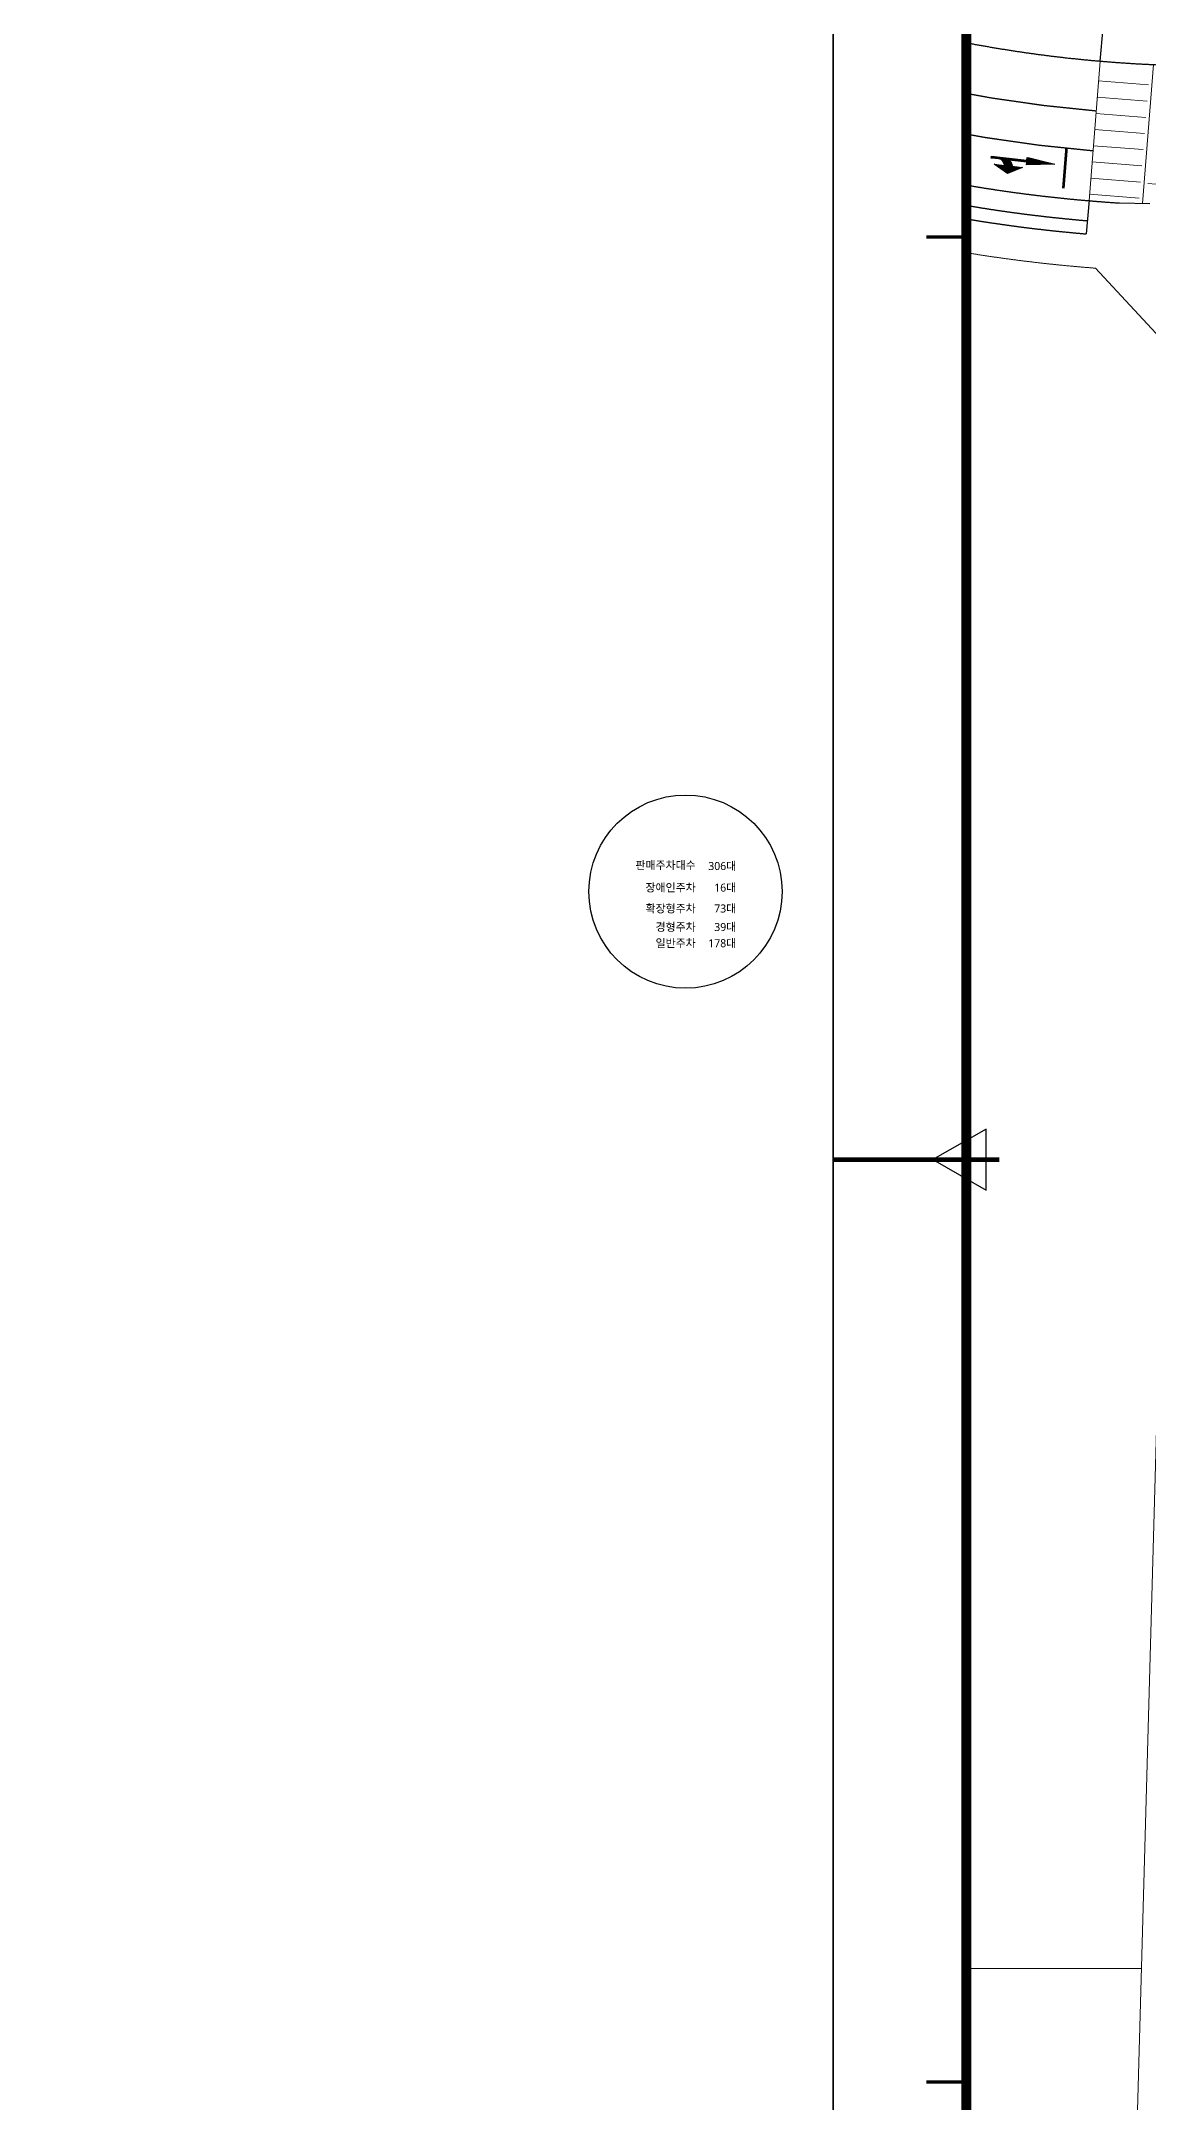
# Model space of a CAD drawing. Header units: millimetres. Extents: x 75184266 to 76346726, y -35077925 to -33679385.
# Drawn here: x 75184266 to 75267345, y -35000142 to -34845569 of the extents above; entities that cross this region are included whole.
import ezdxf
from ezdxf.enums import TextEntityAlignment as Align
from ezdxf.xclip import XClip

# ---------------------------------------------------------------- set-up
doc = ezdxf.new("R2010")
doc.units = ezdxf.units.MM
doc.header["$LTSCALE"] = 50
doc.header["$MEASUREMENT"] = 0
doc.header["$XCLIPFRAME"] = 2
doc.layers.get('0').update_dxf_attribs({"linetype": 'CONTINUOUS'})
for name, color, linetype in [('AZ-LINE', 3, 'CONTINUOUS'), ('XR-지하3층$0$0MARK', 7, 'CONTINUOUS'), ('XR-지하3층$0$0중앙선', 1, 'CONTINUOUS'), ('XR-지하3층$0$보도라인', 7, 'CONTINUOUS')]:
    doc.layers.add(name, color=color, linetype=linetype)
for name, color, linetype, plot in [('DEFPOINT', 142, 'CONTINUOUS', False), ('XR-기준층$0$XR-지하3층$0$DEFPOINT', 142, 'CONTINUOUS', False), ('건축', 8, 'CONTINUOUS', False)]:
    doc.layers.add(name, color=color, linetype=linetype, plot=plot)
for name, color, linetype, lineweight in [('XR-지하3층$0$$-길가장자리선', 7, 'CONTINUOUS', 0), ('XR-지하3층$0$$-정지선', 6, 'CONTINUOUS', 0), ('XR-지하3층$0$0_plan', 7, 'CONTINUOUS', 0), ('XR-지하3층$0$RP-횡단보도', 8, 'CONTINUOUS', 0)]:
    doc.layers.add(name, color=color, linetype=linetype, lineweight=lineweight)
doc.styles.add('XR-지하3층$0$맑은고딕', font='')
doc.styles.get('XR-지하3층$0$맑은고딕').set_extended_font_data('Malgun Gothic')

# ---------------------------------------------------------------- blocks, each defined once
blk = doc.blocks.new('바탕폼')
at = {"layer": 'AZ-LINE', "ltscale": 10}
blk.add_lwpolyline([(841, 594.71), (0, 594.71), (0, 0), (841, 0)], close=True, dxfattribs=at)
at = {"layer": 'AZ-LINE', "const_width": 1.5}
blk.add_lwpolyline([(20, 574.35), (20, 20.35), (821, 20.35), (821, 574.35)], close=True, dxfattribs=at)
at = {"layer": 'AZ-LINE', "ltscale": 10, "const_width": 0.5}
for points in [[(20, 435.85), (14, 435.85)], [(20, 158.85), (14, 158.85)]]:
    blk.add_lwpolyline(points, dxfattribs=at)
at = {"layer": 'AZ-LINE'}
blk.add_lwpolyline([(15, 297.35), (23, 292.75), (23, 301.95)], close=True, dxfattribs=at)
at = {"layer": 'AZ-LINE', "const_width": 0.7}
blk.add_lwpolyline([(0, 297.35), (24.97, 297.35)], dxfattribs=at)
blk = doc.blocks.new('*X62')
at = {"color": 0}
for p, q in [((972, 808), (1015, 808)), ((972, 806), (1015, 806)), ((973, 816), (1014, 816)), ((973, 814), (1014, 814)), ((973, 812), (1014, 812)), ((973, 810), (1014, 810)), ((974, 823), (1013, 823)), ((974, 821), (1013, 821)), ((974, 819), (1013, 819)), ((974, 818), (1013, 818)), ((975, 829), (1012, 829)), ((975, 827), (1012, 827)), ((975, 825), (1012, 825)), ((976, 836), (1011, 836)), ((976, 834), (1011, 834)), ((976, 832), (1011, 832)), ((976, 831), (1012, 831)), ((977, 844), (1010, 844)), ((977, 842), (1010, 842)), ((977, 840), (1010, 840)), ((977, 838), (1011, 838)), ((978, 851), (1009, 851)), ((978, 849), (1009, 849)), ((978, 847), (1009, 847)), ((978, 846), (1009, 846)), ((979, 859), (1008, 859)), ((979, 857), (1008, 857)), ((979, 855), (1008, 855)), ((979, 853), (1008, 853)), ((980, 866), (1007, 866)), ((980, 864), (1007, 864)), ((980, 862), (1007, 862)), ((980, 861), (1007, 861)), ((981, 874), (1006, 874)), ((981, 872), (1006, 872)), ((981, 870), (1006, 870)), ((981, 868), (1006, 868)), ((982, 881), (1005, 881)), ((982, 879), (1005, 879)), ((982, 878), (1005, 878)), ((982, 876), (1005, 876)), ((983, 889), (1004, 889)), ((983, 887), (1004, 887)), ((983, 885), (1004, 885)), ((983, 883), (1004, 883)), ((984, 896), (1003, 896)), ((984, 894), (1003, 894)), ((984, 892), (1003, 892)), ((984, 891), (1003, 891)), ((985, 904), (1002, 904)), ((985, 902), (1002, 902)), ((985, 900), (1002, 900)), ((985, 898), (1002, 898)), ((986, 909), (1001, 909)), ((986, 908), (1001, 908)), ((986, 906), (1001, 906)), ((987, 917), (1000, 917)), ((987, 915), (1000, 915)), ((987, 913), (1000, 913)), ((987, 911), (1001, 911)), ((988, 924), (999, 924)), ((988, 922), (999, 922)), ((988, 921), (999, 921)), ((988, 919), (1000, 919)), ((989, 932), (998, 932)), ((989, 930), (998, 930)), ((989, 928), (998, 928)), ((989, 926), (998, 926)), ((990, 939), (997, 939)), ((990, 938), (997, 938)), ((990, 936), (997, 936)), ((990, 934), (997, 934)), ((991, 947), (996, 947)), ((991, 945), (996, 945)), ((991, 943), (996, 943)), ((991, 941), (996, 941)), ((992, 954), (995, 954)), ((992, 952), (995, 952)), ((992, 951), (995, 951)), ((992, 949), (995, 949)), ((993, 962), (994, 962)), ((993, 960), (994, 960)), ((993, 958), (994, 958)), ((993, 956), (994, 956)), ((964, 748), (1023, 748)), ((964, 746), (1023, 746)), ((964, 744), (1023, 744)), ((965, 756), (1022, 756)), ((965, 754), (1022, 754)), ((965, 752), (1022, 752)), ((965, 750), (1023, 750)), ((966, 763), (1021, 763)), ((966, 761), (1021, 761)), ((966, 759), (1021, 759)), ((966, 758), (1022, 758)), ((967, 771), (1020, 771)), ((967, 769), (1020, 769)), ((967, 767), (1020, 767)), ((967, 765), (1020, 765)), ((968, 778), (1019, 778)), ((968, 776), (1019, 776)), ((968, 774), (1019, 774)), ((968, 772), (1019, 772)), ((969, 786), (1018, 786)), ((969, 784), (1018, 784)), ((969, 782), (1018, 782)), ((969, 780), (1018, 780)), ((970, 793), (1017, 793)), ((970, 791), (1017, 791)), ((970, 789), (1017, 789)), ((970, 788), (1017, 788)), ((971, 801), (1016, 801)), ((971, 799), (1016, 799)), ((971, 797), (1016, 797)), ((971, 795), (1016, 795)), ((972, 804), (1015, 804)), ((972, 802), (1015, 802)), ((986, 742), (1001, 742)), ((986, 741), (1001, 741)), ((986, 739), (1001, 739)), ((986, 737), (1001, 737)), ((986, 735), (1001, 735)), ((986, 733), (1001, 733)), ((986, 731), (1001, 731)), ((986, 729), (1001, 729)), ((986, 728), (1001, 728)), ((986, 726), (1001, 726)), ((986, 724), (1001, 724)), ((986, 722), (1001, 722)), ((986, 720), (1001, 720)), ((986, 718), (1001, 718)), ((986, 716), (1001, 716)), ((986, 714), (1001, 714)), ((986, 712), (1001, 712)), ((986, 711), (1001, 711)), ((986, 709), (1001, 709)), ((986, 707), (1001, 707)), ((986, 705), (1001, 705)), ((986, 703), (1001, 703)), ((986, 701), (1001, 701)), ((986, 699), (1001, 699)), ((986, 698), (1001, 698)), ((986, 696), (1001, 696)), ((986, 694), (1001, 694)), ((986, 692), (1001, 692)), ((986, 690), (1001, 690)), ((986, 688), (1001, 688)), ((986, 686), (1001, 686)), ((986, 684), (1001, 684)), ((986, 682), (1001, 682)), ((986, 681), (1001, 681)), ((986, 679), (1001, 679)), ((986, 677), (1001, 677)), ((986, 675), (1001, 675)), ((986, 673), (1001, 673)), ((986, 671), (1001, 671)), ((986, 669), (1001, 669)), ((986, 667), (1001, 667)), ((986, 666), (1001, 666)), ((986, 664), (1001, 664)), ((986, 662), (1001, 662)), ((986, 660), (1001, 660)), ((986, 658), (1001, 658)), ((986, 656), (1001, 656)), ((986, 654), (1001, 654)), ((986, 652), (1001, 652)), ((986, 651), (1001, 651)), ((986, 649), (1001, 649)), ((986, 647), (1001, 647)), ((986, 645), (1001, 645)), ((1046, 712), (1046, 712)), ((1046, 711), (1047, 711)), ((1046, 709), (1048, 709)), ((1046, 707), (1049, 707)), ((1046, 705), (1050, 705)), ((1046, 703), (1051, 703)), ((1046, 701), (1052, 701)), ((1046, 699), (1053, 699)), ((1046, 698), (1054, 698)), ((1046, 696), (1055, 696)), ((1046, 694), (1056, 694)), ((1046, 692), (1057, 692)), ((1046, 690), (1059, 690)), ((1046, 688), (1060, 688)), ((1046, 686), (1061, 686)), ((1046, 684), (1062, 684)), ((1046, 682), (1063, 682)), ((1046, 681), (1064, 681)), ((1046, 679), (1065, 679)), ((1046, 677), (1066, 677)), ((1046, 675), (1067, 675)), ((1046, 673), (1068, 673)), ((1046, 671), (1069, 671)), ((1046, 669), (1070, 669)), ((1046, 667), (1071, 667)), ((1046, 666), (1072, 666)), ((1046, 664), (1073, 664)), ((1046, 662), (1074, 662)), ((1046, 660), (1075, 660)), ((1046, 658), (1076, 658)), ((1046, 656), (1077, 656)), ((1046, 654), (1078, 654)), ((1046, 652), (1079, 652)), ((1046, 651), (1080, 651)), ((1046, 649), (1081, 649)), ((1046, 647), (1082, 647)), ((1046, 645), (1083, 645)), ((986, 643), (1001, 643)), ((986, 641), (1001, 641)), ((986, 639), (1001, 639)), ((986, 638), (1001, 638)), ((986, 636), (1001, 636)), ((986, 634), (1001, 634)), ((986, 632), (1001, 632)), ((986, 630), (1001, 630)), ((986, 628), (1001, 628)), ((986, 626), (1001, 626)), ((986, 624), (1001, 624)), ((986, 622), (1001, 622)), ((986, 621), (1001, 621)), ((986, 619), (1001, 619)), ((986, 617), (1001, 617)), ((986, 615), (1001, 615)), ((986, 613), (1001, 613)), ((986, 611), (1001, 611)), ((986, 609), (1001, 609)), ((986, 608), (1001, 608)), ((986, 606), (1001, 606)), ((986, 604), (1001, 604)), ((986, 602), (1001, 602)), ((986, 600), (1104, 600)), ((986, 598), (1103, 598)), ((986, 596), (1102, 596)), ((986, 594), (1101, 594)), ((986, 592), (1100, 592)), ((986, 591), (1099, 591)), ((986, 589), (1098, 589)), ((986, 587), (1097, 587)), ((986, 585), (1096, 585)), ((986, 583), (1095, 583)), ((986, 581), (1094, 581)), ((986, 579), (1093, 579)), ((986, 578), (1092, 578)), ((986, 576), (1091, 576)), ((986, 574), (1090, 574)), ((986, 572), (1040, 572)), ((986, 570), (1034, 570)), ((986, 568), (1029, 568)), ((986, 566), (1026, 566)), ((986, 564), (1023, 564)), ((986, 562), (1020, 562)), ((986, 561), (1018, 561)), ((986, 559), (1016, 559)), ((986, 557), (1014, 557)), ((986, 555), (1013, 555)), ((986, 553), (1011, 553)), ((986, 551), (1010, 551)), ((986, 549), (1008, 549)), ((986, 548), (1007, 548)), ((986, 546), (1006, 546)), ((986, 544), (1006, 544)), ((986, 542), (1005, 542)), ((986, 540), (1004, 540)), ((986, 538), (1003, 538)), ((986, 536), (1003, 536)), ((986, 534), (1002, 534)), ((986, 532), (1002, 532)), ((986, 531), (1002, 531)), ((986, 529), (1001, 529)), ((986, 527), (1001, 527)), ((986, 525), (1001, 525)), ((986, 523), (1001, 523)), ((986, 521), (1001, 521)), ((986, 519), (1001, 519)), ((986, 517), (1001, 517)), ((986, 516), (1001, 516)), ((986, 514), (1001, 514)), ((986, 512), (1001, 512)), ((986, 510), (1001, 510)), ((986, 508), (1001, 508)), ((986, 506), (1001, 506)), ((986, 504), (1001, 504)), ((986, 502), (1001, 502)), ((986, 501), (1001, 501)), ((986, 499), (1001, 499)), ((986, 497), (1001, 497)), ((986, 495), (1001, 495)), ((986, 493), (1001, 493)), ((986, 491), (1001, 491)), ((986, 489), (1001, 489)), ((986, 488), (1001, 488)), ((986, 486), (1001, 486)), ((986, 484), (1001, 484)), ((1001, 602), (1105, 602)), ((1003, 604), (1106, 604)), ((1004, 606), (1105, 606)), ((1006, 608), (1104, 608)), ((1007, 609), (1102, 609)), ((1009, 611), (1101, 611)), ((1011, 613), (1100, 613)), ((1013, 615), (1099, 615)), ((1015, 617), (1098, 617)), ((1018, 619), (1097, 619)), ((1020, 621), (1096, 621)), ((1023, 622), (1095, 622)), ((1026, 624), (1094, 624)), ((1029, 626), (1093, 626)), ((1033, 628), (1092, 628)), ((1037, 630), (1091, 630)), ((1043, 632), (1090, 632)), ((1046, 643), (1084, 643)), ((1046, 641), (1085, 641)), ((1046, 639), (1086, 639)), ((1046, 638), (1087, 638)), ((1046, 636), (1088, 636)), ((1046, 634), (1089, 634)), ((1046, 572), (1089, 572)), ((1046, 570), (1088, 570)), ((1046, 568), (1087, 568)), ((1046, 566), (1086, 566)), ((1046, 564), (1085, 564)), ((1046, 562), (1084, 562)), ((1046, 561), (1083, 561)), ((1046, 559), (1082, 559)), ((1046, 557), (1081, 557)), ((1046, 555), (1080, 555)), ((1046, 553), (1079, 553)), ((1046, 551), (1078, 551)), ((1046, 549), (1077, 549)), ((1046, 548), (1076, 548)), ((1046, 546), (1075, 546)), ((1046, 544), (1074, 544)), ((1046, 542), (1073, 542)), ((1046, 540), (1072, 540)), ((1046, 538), (1071, 538)), ((1046, 536), (1070, 536)), ((1046, 534), (1069, 534)), ((1046, 532), (1068, 532)), ((1046, 531), (1067, 531)), ((1046, 529), (1066, 529)), ((1046, 527), (1065, 527)), ((1046, 525), (1064, 525)), ((1046, 523), (1063, 523)), ((1046, 521), (1061, 521)), ((1046, 519), (1060, 519)), ((1046, 517), (1059, 517)), ((1046, 516), (1058, 516)), ((1046, 514), (1057, 514)), ((1046, 512), (1056, 512)), ((1046, 510), (1055, 510)), ((1046, 508), (1054, 508)), ((1046, 506), (1053, 506)), ((1046, 504), (1052, 504)), ((1046, 502), (1051, 502)), ((1046, 501), (1050, 501)), ((1046, 499), (1049, 499)), ((1046, 497), (1048, 497)), ((1046, 495), (1047, 495)), ((1046, 493), (1046, 493)), ((986, 482), (1001, 482)), ((986, 480), (1001, 480)), ((986, 478), (1001, 478)), ((986, 476), (1001, 476)), ((986, 474), (1001, 474)), ((986, 472), (1001, 472)), ((986, 471), (1001, 471)), ((986, 469), (1001, 469)), ((986, 467), (1001, 467)), ((986, 465), (1001, 465)), ((986, 463), (1001, 463))]:
    blk.add_line(p, q, dxfattribs=at)
blk = doc.blocks.new('XR-지하3층$0$A$C723B38EE')
at = {"layer": 'XR-지하3층$0$$-길가장자리선', "color": 8}
blk.add_lwpolyline([(0.29, 189.09, 0.067786), (104.32, 174.92), (145.79, 174.92)], format="xyb", dxfattribs=at)
at = {"layer": 'XR-지하3층$0$$-정지선', "color": 8, "const_width": 0.2}
blk.add_lwpolyline([(145.06, 331.16), (145.3, 334.15)], dxfattribs=at)
at = {"layer": 'XR-지하3층$0$0_plan', "color": 8}
for points in [[(0.29, 334.67, 0.010119), (7.87, 335.1, -0.06989), (133.23, 327.17, 0.031554), (147.47, 325.17)], [(0.29, 212.75, 0.072127), (104.32, 197.67), (150.92, 197.67)], [(143.43, 179.17), (104.32, 179.17, -0.068394), (0.53, 193.43)]]:
    blk.add_lwpolyline(points, format="xyb", dxfattribs=at)
blk.add_lwpolyline([(150.6, 186.14), (154.27, 317.85), (147.47, 325.17)], dxfattribs=at)
at = {"layer": 'XR-지하3층$0$0MARK', "color": 8}
blk.add_lwpolyline([(140.22, 333.36), (139.64, 333.42), (139.66, 333.57), (142.33, 333.27), (142.35, 333.48), (144.42, 332.96), (142.29, 332.91), (142.31, 333.12), (140.97, 333.28, -0.173333), (141.22, 332.81), (141.98, 332.73), (140.87, 332.27), (139.88, 332.96), (140.65, 332.88, 0.38517), (140.22, 333.36, 0.38517)], format="xyb", dxfattribs=at)
at = {"layer": 'XR-지하3층$0$0중앙선', "color": 8, "const_width": 0.1}
blk.add_lwpolyline([(101.51, 341.35, -0.018048), (134.26, 335.89), (135.15, 335.71, 0.029164), (147.29, 333.97, 0.029164)], format="xyb", dxfattribs=at)
at = {"layer": 'XR-지하3층$0$0중앙선', "color": 8}
blk.add_lwpolyline([(112.5, 339.79, 0.1, 0.1, 0), (127.77, 340.22, 0.1, 0.1, -0.003899), (134.86, 338.83, 0.1, 0.1, 0), (135.75, 338.65, 0.1, 0.1, 0.02913), (147.53, 336.96, 0, 0, 0)], format="xyseb", dxfattribs=at)
at = {"layer": 'XR-지하3층$0$RP-횡단보도', "color": 253}
for points in [[(146.99, 330.23), (147.83, 340.7)], [(150.99, 330.02), (151.82, 340.44)], [(147.7, 339.21), (151.44, 338.91)], [(147.6, 338), (151.34, 337.7)], [(147.41, 335.57), (151.15, 335.27)], [(147.51, 336.78), (151.25, 336.48)], [(147.31, 334.35), (151.05, 334.06)], [(147.22, 333.14), (150.96, 332.84)], [(147.12, 331.93), (150.86, 331.63)], [(151.4, 331.53), (155.14, 331.23)], [(147.02, 330.71), (150.76, 330.41)]]:
    blk.add_lwpolyline(points, dxfattribs=at)
at = {"layer": 'XR-지하3층$0$보도라인', "color": 8}
for points in [[(15.15, 355.63), (15.27, 354, 0.405547), (21.52, 348.45, -0.049566), (113.11, 343.49), (128.46, 343.91, -0.003899), (135.61, 342.51), (136.5, 342.33, 0.04944), (155.83, 340.34), (171.53, 337.98, 0.081523), (174.77, 338.04, 0.214435), (243.91, 385.84, 0.450552), (241.23, 394.41), (238.19, 395.78)], [(99.76, 331.5, -0.428177), (106.58, 336.88), (106.58, 336.88, -0.014977), (133.51, 332.22), (134.4, 332.04, 0.034457), (149.27, 330.06)], [(106.23, 334.4, -0.014977), (133.01, 329.77), (133.9, 329.59, 0.029204), (146.78, 327.74, 0.029204)], [(106.37, 335.39, -0.014977), (133.21, 330.75), (134.1, 330.57, 0.029204), (146.86, 328.73, 0.029204)], [(143.43, 176.67), (104.32, 176.67, -0.068295), (0, 190.98)], [(147.58, 175.67, 0.004169), (147.08, 175.67), (104.32, 175.67, -0.06792), (0.29, 189.86)]]:
    blk.add_lwpolyline(points, format="xyb", dxfattribs=at)
for points in [[(147.83, 340.7), (148.04, 343.19)], [(146.99, 330.28), (146.78, 327.74)], [(149.27, 330.06), (151.55, 330.01)]]:
    blk.add_lwpolyline(points, dxfattribs=at)
at = {"layer": 'XR-지하3층$0$0MARK', "color": 8, "xscale": 0.0096000000241682, "yscale": 0.0096000000241682, "zscale": 0.0096000000241682, "rotation": 263.6261784230569}
blk.add_blockref('*X62', (136.3, 343.47), dxfattribs=at)

msp = doc.modelspace()

# ---------------------------------------------------------------- linework, layer by layer
at = {"layer": 'DEFPOINT', "ltscale": 0.5}
msp.add_circle((75232592.5, -34909328.6), 7241, dxfattribs=at)
at = {"layer": 'XR-기준층$0$XR-지하3층$0$DEFPOINT', "ltscale": 0.5}
for points in [[(75663667, -35077925.1), (75243667, -35077925.1), (75243667, -34780925.1), (75663667, -34780925.1)], [(75663669.1, -35077925.1), (75243669.1, -35077925.1), (75243669.1, -34780925.1), (75663669.1, -34780925.1)]]:
    msp.add_lwpolyline(points, close=True, dxfattribs=at)

# ---------------------------------------------------------------- block references
at = {"layer": 'AZ-LINE', "xscale": 499.40546941707, "yscale": 499.40546941707, "zscale": 499.40546941707}
msp.add_blockref('바탕폼', (75243667, -35077925.1), dxfattribs=at)
at = {"layer": '건축', "ltscale": 0.5}
ref = msp.add_blockref('XR-지하3층$0$A$C723B38EE', (75115875.3, -35187756.2), dxfattribs=dict(at, xscale=999.9999999999998, yscale=999.9999999999998, zscale=999.9999999999998))
XClip(ref).set_block_clipping_path([(137.7798442268, 119.9958357572), (497.8511876765, 396.6664658143)])

# ---------------------------------------------------------------- texts
at = {"layer": 'DEFPOINT', "ltscale": 0.5, "style": 'XR-지하3층$0$맑은고딕'}
for s, p in [('판매주차대수', (75233359.9, -34907647.5)), ('306대', (75236398.8, -34907710.2)), ('장애인주차', (75233359.9, -34909328.6)), ('16대', (75236398.8, -34909328.6)), ('확장형주차', (75233359.9, -34910894.9)), ('73대', (75236398.8, -34910894.9)), ('경형주차', (75233359.9, -34912282.3)), ('39대', (75236398.8, -34912282.3)), ('일반주차', (75233359.9, -34913498.5)), ('178대', (75236398.8, -34913498.5))]:
    msp.add_text(s, height=600, rotation=359.999999, dxfattribs=at).set_placement(p, align=Align.RIGHT)

doc.saveas('drawing.dxf')
